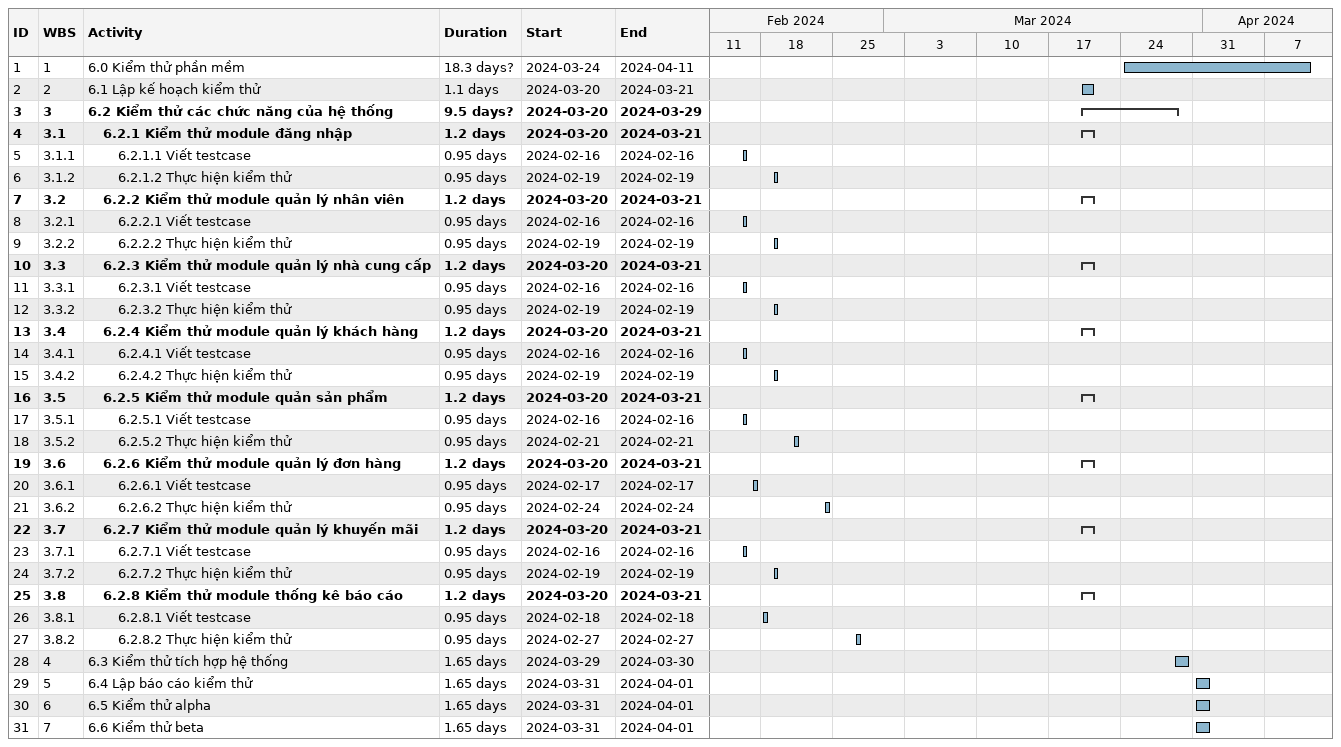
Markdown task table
| ID | WBS | Task | Duration | Start | Finish |
|---|---|---|---|---|---|
| 1 | 1 | 6.0 Kiểm thử phần mềm | 18.3d? | 2024-03-24 | 2024-04-11 |
| 2 | 2 | 6.1 Lập kế hoạch kiểm thử | 1.1d | 2024-03-20 | 2024-03-21 |
| 3 | 3 | **6.2 Kiểm thử các chức năng của hệ thống** | 9.5d? | 2024-03-20 | 2024-03-29 |
| 4 | 3.1 | **6.2.1 Kiểm thử module đăng nhập** | 1.2d | 2024-03-20 | 2024-03-21 |
| 5 | 3.1.1 | 6.2.1.1 Viết testcase | 0.95d | 2024-02-16 | 2024-02-16 |
| 6 | 3.1.2 | 6.2.1.2 Thực hiện kiểm thử | 0.95d | 2024-02-19 | 2024-02-19 |
| 7 | 3.2 | **6.2.2 Kiểm thử module quản lý nhân viên** | 1.2d | 2024-03-20 | 2024-03-21 |
| 8 | 3.2.1 | 6.2.2.1 Viết testcase | 0.95d | 2024-02-16 | 2024-02-16 |
| 9 | 3.2.2 | 6.2.2.2 Thực hiện kiểm thử | 0.95d | 2024-02-19 | 2024-02-19 |
| 10 | 3.3 | **6.2.3 Kiểm thử module quản lý nhà cung cấp** | 1.2d | 2024-03-20 | 2024-03-21 |
| 11 | 3.3.1 | 6.2.3.1 Viết testcase | 0.95d | 2024-02-16 | 2024-02-16 |
| 12 | 3.3.2 | 6.2.3.2 Thực hiện kiểm thử | 0.95d | 2024-02-19 | 2024-02-19 |
| 13 | 3.4 | **6.2.4 Kiểm thử module quản lý khách hàng** | 1.2d | 2024-03-20 | 2024-03-21 |
| 14 | 3.4.1 | 6.2.4.1 Viết testcase | 0.95d | 2024-02-16 | 2024-02-16 |
| 15 | 3.4.2 | 6.2.4.2 Thực hiện kiểm thử | 0.95d | 2024-02-19 | 2024-02-19 |
| 16 | 3.5 | **6.2.5 Kiểm thử module quản sản phẩm** | 1.2d | 2024-03-20 | 2024-03-21 |
| 17 | 3.5.1 | 6.2.5.1 Viết testcase | 0.95d | 2024-02-16 | 2024-02-16 |
| 18 | 3.5.2 | 6.2.5.2 Thực hiện kiểm thử | 0.95d | 2024-02-21 | 2024-02-21 |
| 19 | 3.6 | **6.2.6 Kiểm thử module quản lý đơn hàng** | 1.2d | 2024-03-20 | 2024-03-21 |
| 20 | 3.6.1 | 6.2.6.1 Viết testcase | 0.95d | 2024-02-17 | 2024-02-17 |
| 21 | 3.6.2 | 6.2.6.2 Thực hiện kiểm thử | 0.95d | 2024-02-24 | 2024-02-24 |
| 22 | 3.7 | **6.2.7 Kiểm thử module quản lý khuyến mãi** | 1.2d | 2024-03-20 | 2024-03-21 |
| 23 | 3.7.1 | 6.2.7.1 Viết testcase | 0.95d | 2024-02-16 | 2024-02-16 |
| 24 | 3.7.2 | 6.2.7.2 Thực hiện kiểm thử | 0.95d | 2024-02-19 | 2024-02-19 |
| 25 | 3.8 | **6.2.8 Kiểm thử module thống kê báo cáo** | 1.2d | 2024-03-20 | 2024-03-21 |
| 26 | 3.8.1 | 6.2.8.1 Viết testcase | 0.95d | 2024-02-18 | 2024-02-18 |
| 27 | 3.8.2 | 6.2.8.2 Thực hiện kiểm thử | 0.95d | 2024-02-27 | 2024-02-27 |
| 28 | 4 | 6.3 Kiểm thử tích hợp hệ thống | 1.65d | 2024-03-29 | 2024-03-30 |
| 29 | 5 | 6.4 Lập báo cáo kiểm thử | 1.65d | 2024-03-31 | 2024-04-01 |
| 30 | 6 | 6.5 Kiểm thử alpha | 1.65d | 2024-03-31 | 2024-04-01 |
| 31 | 7 | 6.6 Kiểm thử beta | 1.65d | 2024-03-31 | 2024-04-01 |
